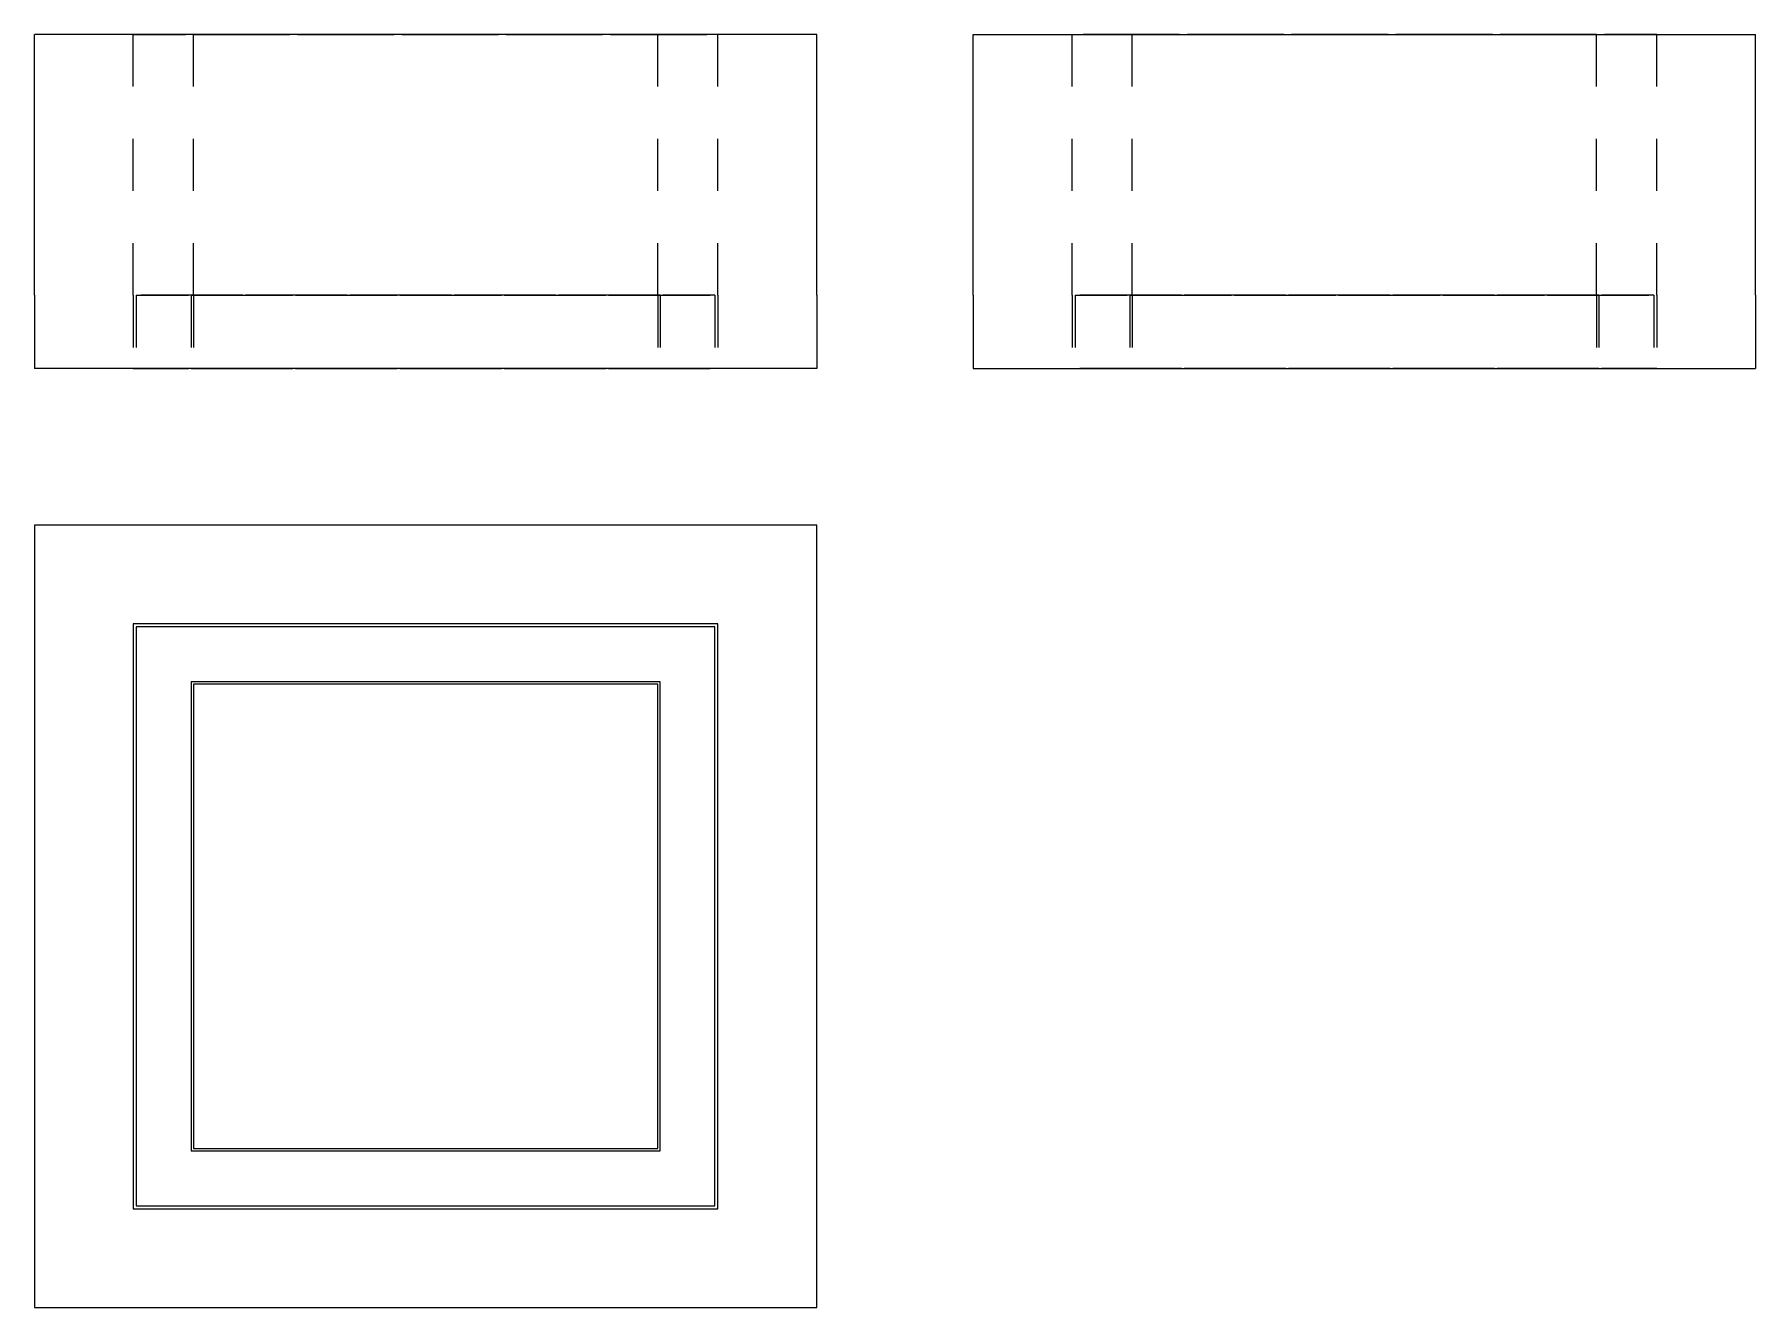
# Model space of a CAD drawing. Extents: x 0 to 3.3, y 0 to 2.44.
import ezdxf

# ---------------------------------------------------------------- set-up
doc = ezdxf.new("R2010")
doc.units = 0
doc.linetypes.add('HIDDEN', pattern=[0.075, 0.050025, -0.024975])
for name, color, linetype in [('FRONT', 7, 'CONTINUOUS'), ('FRONT_HID', 7, 'HIDDEN'), ('LEFT', 7, 'CONTINUOUS'), ('LEFT_HID', 7, 'HIDDEN'), ('TOP', 7, 'CONTINUOUS')]:
    doc.layers.add(name, color=color, linetype=linetype)

msp = doc.modelspace()

# ---------------------------------------------------------------- linework, layer by layer
at = {"layer": 'FRONT'}
for p, q in [((0, 1.940625), (0, 2.440625)), ((1.5, 2.440625), (0, 2.440625)), ((1.5, 1.940625), (1.5, 2.440625)), ((0, 1.940625), (0, 1.8)), ((1.5, 1.940625), (1.5, 1.8)), ((1.5, 1.8), (0, 1.8))]:
    msp.add_line(p, q, dxfattribs=at)
at = {"layer": 'FRONT_HID', "linetype": 'HIDDEN'}
for p, q in [((0.189474, 2.440625), (1.310526, 2.440625)), ((1.310526, 2.440625), (0.189474, 2.440625)), ((0.189474, 1.940625), (0.189474, 2.440625)), ((0.189474, 1.940625), (0.189474, 2.440625)), ((0.304688, 1.940625), (0.304688, 2.440625)), ((0.304688, 2.440625), (1.195312, 2.440625)), ((0.304688, 1.940625), (0.304688, 2.440625)), ((1.195312, 2.440625), (0.304688, 2.440625)), ((1.195312, 1.940625), (1.195312, 2.440625)), ((1.195312, 1.940625), (1.195312, 2.440625)), ((1.310526, 1.940625), (1.310526, 2.440625)), ((1.310526, 1.940625), (1.310526, 2.440625)), ((0.189474, 1.940625), (0.189474, 1.8)), ((0.189474, 1.940625), (0.189474, 1.8)), ((0.195312, 1.940625), (0.195312, 1.8)), ((0.195312, 1.940625), (1.304688, 1.940625)), ((0.195312, 1.940625), (0.195312, 1.8)), ((1.304688, 1.940625), (0.195312, 1.940625)), ((0.300411, 1.940625), (0.300411, 1.8)), ((0.300411, 1.940625), (1.199589, 1.940625)), ((0.300411, 1.940625), (0.300411, 1.8)), ((1.199589, 1.940625), (0.300411, 1.940625)), ((0.304688, 1.940625), (0.304688, 1.8)), ((0.304688, 1.940625), (0.304688, 1.8)), ((1.195312, 1.940625), (1.195312, 1.8)), ((1.195312, 1.940625), (1.195312, 1.8)), ((1.199589, 1.940625), (1.199589, 1.8)), ((1.199589, 1.940625), (1.199589, 1.8)), ((1.304688, 1.940625), (1.304688, 1.8)), ((1.304688, 1.940625), (1.304688, 1.8)), ((1.310526, 1.940625), (1.310526, 1.8)), ((1.310526, 1.940625), (1.310526, 1.8)), ((0.189474, 1.8), (1.310526, 1.8)), ((1.310526, 1.8), (0.189474, 1.8)), ((0.195312, 1.8), (1.304688, 1.8)), ((1.304688, 1.8), (0.195312, 1.8)), ((0.300411, 1.8), (1.199589, 1.8)), ((1.199589, 1.8), (0.300411, 1.8)), ((0.304688, 1.8), (1.195312, 1.8)), ((1.195312, 1.8), (0.304688, 1.8))]:
    msp.add_line(p, q, dxfattribs=at)
at = {"layer": 'LEFT'}
for p, q in [((1.8, 1.940625), (1.8, 2.440625)), ((1.8, 2.440625), (3.3, 2.440625)), ((3.3, 1.940625), (3.3, 2.440625)), ((1.8, 1.940625), (1.8, 1.8)), ((3.3, 1.940625), (3.3, 1.8)), ((1.8, 1.8), (3.3, 1.8))]:
    msp.add_line(p, q, dxfattribs=at)
at = {"layer": 'LEFT_HID', "linetype": 'HIDDEN'}
for p, q in [((3.110526, 2.440625), (1.989474, 2.440625)), ((1.989474, 2.440625), (3.110526, 2.440625)), ((1.989474, 1.940625), (1.989474, 2.440625)), ((1.989474, 1.940625), (1.989474, 2.440625)), ((2.104687, 1.940625), (2.104687, 2.440625)), ((2.104687, 2.440625), (2.995312, 2.440625)), ((2.995312, 2.440625), (2.104687, 2.440625)), ((2.104687, 1.940625), (2.104687, 2.440625)), ((2.995312, 1.940625), (2.995312, 2.440625)), ((2.995312, 1.940625), (2.995312, 2.440625)), ((3.110526, 1.940625), (3.110526, 2.440625)), ((3.110526, 1.940625), (3.110526, 2.440625)), ((1.989474, 1.940625), (1.989474, 1.8)), ((1.989474, 1.940625), (1.989474, 1.8)), ((1.995313, 1.940625), (1.995313, 1.8)), ((3.104687, 1.940625), (1.995313, 1.940625)), ((1.995313, 1.940625), (1.995313, 1.8)), ((1.995313, 1.940625), (3.104687, 1.940625)), ((2.100411, 1.940625), (2.100411, 1.8)), ((2.999589, 1.940625), (2.100411, 1.940625)), ((2.100411, 1.940625), (2.100411, 1.8)), ((2.100411, 1.940625), (2.999589, 1.940625)), ((2.104687, 1.940625), (2.104687, 1.8)), ((2.104687, 1.940625), (2.104687, 1.8)), ((2.995312, 1.940625), (2.995312, 1.8)), ((2.995312, 1.940625), (2.995312, 1.8)), ((2.999589, 1.940625), (2.999589, 1.8)), ((2.999589, 1.940625), (2.999589, 1.8)), ((3.104687, 1.940625), (3.104687, 1.8)), ((3.104687, 1.940625), (3.104687, 1.8)), ((3.110526, 1.940625), (3.110526, 1.8)), ((3.110526, 1.940625), (3.110526, 1.8)), ((3.110526, 1.8), (1.989474, 1.8)), ((1.989474, 1.8), (3.110526, 1.8)), ((3.104687, 1.8), (1.995313, 1.8)), ((1.995313, 1.8), (3.104687, 1.8)), ((2.999589, 1.8), (2.100411, 1.8)), ((2.100411, 1.8), (2.999589, 1.8)), ((2.104687, 1.8), (2.995312, 1.8)), ((2.995312, 1.8), (2.104687, 1.8))]:
    msp.add_line(p, q, dxfattribs=at)
at = {"layer": 'TOP'}
for p, q in [((0, 1.5), (0, 0)), ((1.5, 1.5), (0, 1.5)), ((1.5, 0), (1.5, 1.5)), ((1.310526, 1.310526), (0.189474, 1.310526)), ((0.189474, 1.310526), (0.189474, 0.189474)), ((1.304688, 1.304688), (0.195312, 1.304688)), ((0.195312, 1.304688), (0.195312, 0.195312)), ((1.304688, 0.195312), (1.304688, 1.304688)), ((1.310526, 0.189474), (1.310526, 1.310526)), ((1.199589, 1.199589), (0.300411, 1.199589)), ((0.300411, 1.199589), (0.300411, 0.300411)), ((0.304688, 1.195312), (0.304688, 0.304688)), ((1.195312, 1.195312), (0.304688, 1.195312)), ((1.195312, 0.304688), (1.195312, 1.195312)), ((1.199589, 0.300411), (1.199589, 1.199589)), ((0.300411, 0.300411), (1.199589, 0.300411)), ((0.304688, 0.304688), (1.195312, 0.304688)), ((0.189474, 0.189474), (1.310526, 0.189474)), ((0.195312, 0.195312), (1.304688, 0.195312)), ((0, 0), (1.5, 0))]:
    msp.add_line(p, q, dxfattribs=at)

doc.saveas('drawing.dxf')
